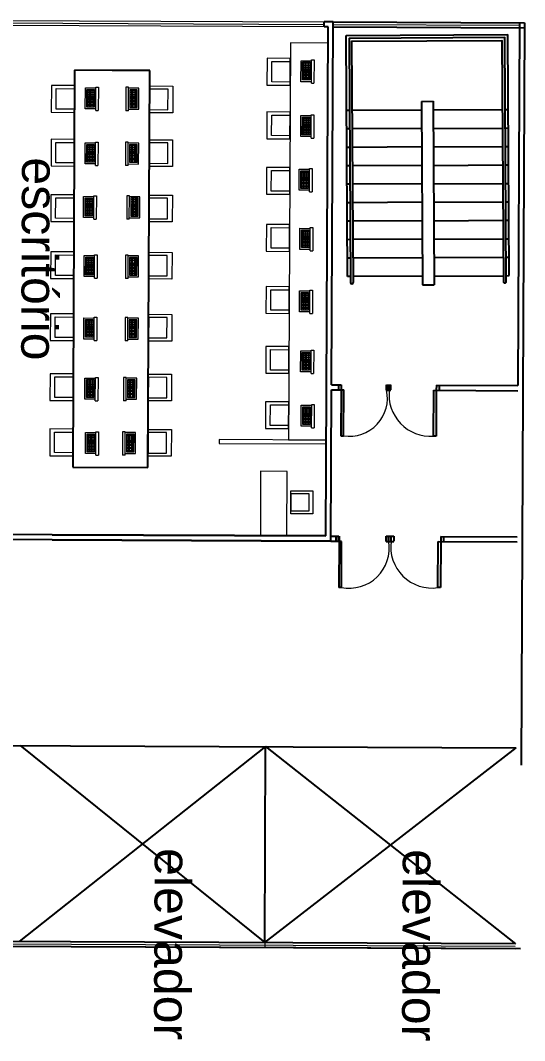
# Model space of a CAD drawing. Header units: metres. Extents: x 322294 to 7190115, y 7390841 to 10157759.
# Drawn here: x 323744.18 to 323752.92, y 7392809.32 to 7392827.01 of the extents above; entities that cross this region are included whole.
import ezdxf

# ---------------------------------------------------------------- set-up
doc = ezdxf.new("R2010")
doc.units = ezdxf.units.M
doc.layers.add('Alvenaria', color=6, linetype='Continuous')
doc.layers.add('Corrimão', color=1, linetype='Continuous')
for name, color, linetype, lineweight in [('ESQUADRIA', 2, 'Continuous', 15), ('linagrossa', 7, 'Continuous', 25), ('PISO', 254, 'Continuous', 9), ('VIDRO', 4, 'Continuous', 15)]:
    doc.layers.add(name, color=color, linetype=linetype, lineweight=lineweight)
doc.styles.get("Standard").update_dxf_attribs({"font": 'arial.ttf'})

# ---------------------------------------------------------------- blocks, each defined once
blk = doc.blocks.new('Escada Emergência')
at = {"layer": 'Alvenaria'}
for p, q in [((-4.18, -0.05), (-4.18, 0)), ((-4.18, 0), (0, 0)), ((-3.86, -0.05), (-3.86, 0)), ((-3.54, -0.05), (-3.54, 0)), ((-3.22, -0.05), (-3.22, 0)), ((-2.9, -0.05), (-2.9, 0)), ((-2.58, -0.05), (-2.58, 0)), ((-2.26, -0.05), (-2.26, 0)), ((-1.94, -0.05), (-1.94, 0)), ((-1.62, -0.05), (-1.62, 0)), ((-1.3, -0.05), (-1.3, 0)), ((0, -2.8), (0, 0)), ((-4.18, -1.3), (-4.18, -0.1)), ((-3.86, -1.3), (-3.86, -0.1)), ((-3.54, -1.3), (-3.54, -0.1)), ((-3.22, -1.3), (-3.22, -0.1)), ((-2.9, -1.3), (-2.9, -0.1)), ((-2.58, -1.3), (-2.58, -0.1)), ((-2.26, -1.3), (-2.26, -0.1)), ((-1.94, -1.3), (-1.94, -0.1)), ((-1.62, -1.3), (-1.62, -0.1)), ((-1.3, -1.3), (-1.3, -0.1)), ((-1.15, -1.3), (-4.33, -1.3)), ((-4.33, -1.5), (-4.33, -1.3)), ((-1.15, -1.5), (-1.15, -1.3)), ((-1.15, -1.5), (-4.33, -1.5)), ((-4.18, -1.5), (-4.18, -2.7)), ((-3.86, -1.5), (-3.86, -2.7)), ((-3.54, -1.5), (-3.54, -2.7)), ((-3.22, -1.5), (-3.22, -2.7)), ((-2.9, -1.5), (-2.9, -2.7)), ((-2.58, -1.5), (-2.58, -2.7)), ((-2.26, -1.5), (-2.26, -2.7)), ((-1.94, -1.5), (-1.94, -2.7)), ((-1.62, -1.5), (-1.62, -2.7)), ((-1.3, -1.5), (-1.3, -2.7)), ((-4.18, -2.75), (-4.18, -2.8)), ((-4.18, -2.8), (0, -2.8)), ((-3.86, -2.75), (-3.86, -2.8)), ((-3.54, -2.75), (-3.54, -2.8)), ((-3.22, -2.75), (-3.22, -2.8)), ((-2.9, -2.75), (-2.9, -2.8)), ((-2.58, -2.75), (-2.58, -2.8)), ((-2.26, -2.75), (-2.26, -2.8)), ((-1.94, -2.75), (-1.94, -2.8)), ((-1.62, -2.75), (-1.62, -2.8)), ((-1.3, -2.75), (-1.3, -2.8))]:
    blk.add_line(p, q, dxfattribs=at)
at = {"layer": 'Corrimão'}
blk.add_lwpolyline([(-4.28, -0.05), (-0.05, -0.05), (-0.05, -2.75), (-4.28, -2.75, -1), (-4.28, -2.7), (-0.1, -2.7), (-0.1, -0.1), (-4.28, -0.1, -1)], format="xyb", close=True, dxfattribs=at)

msp = doc.modelspace()

# ---------------------------------------------------------------- linework, layer by layer
at = {"layer": 'ESQUADRIA'}
for centre, radius, start, end in [((323749.88, 7392820.463), 0.664, 261.6791, 11.9465), ((323751.294, 7392820.521), 0.723, 173.6941, 273.7321), ((323749.88, 7392817.86), 0.695, 258.9733, 9.4248), ((323751.315, 7392817.882), 0.714, 172.1297, 278.4274)]:
    msp.add_arc(centre, radius, start, end, dxfattribs=at)
at = {"layer": 'linagrossa'}
for p, q in [((323749.602, 7392826.982), (323749.448, 7392826.983)), ((323749.448, 7392826.896), (323749.448, 7392826.983)), ((323749.573, 7392820.692), (323749.602, 7392826.982)), ((323749.602, 7392826.982), (323752.92, 7392826.967)), ((323752.832, 7392826.968), (323752.804, 7392820.678)), ((323752.92, 7392826.967), (323752.861, 7392814.1)), ((323749.514, 7392826.895), (323749.448, 7392826.896)), ((323749.474, 7392818.071), (323749.514, 7392826.895)), ((323749.602, 7392826.895), (323752.92, 7392826.88)), ((323745.124, 7392826.146), (323745.093, 7392819.263)), ((323746.426, 7392826.14), (323745.124, 7392826.146)), ((323746.395, 7392819.257), (323746.426, 7392826.14)), ((323749.561, 7392817.983), (323749.573, 7392820.605)), ((323749.573, 7392820.692), (323749.742, 7392820.692)), ((323749.573, 7392820.605), (323749.787, 7392820.604)), ((323749.694, 7392820.694), (323749.694, 7392820.606)), ((323749.741, 7392820.606), (323749.738, 7392819.806)), ((323749.742, 7392820.693), (323749.741, 7392820.606)), ((323749.783, 7392819.806), (323749.787, 7392820.606)), ((323750.53, 7392820.603), (323750.53, 7392820.69)), ((323750.53, 7392820.688), (323750.603, 7392820.688)), ((323750.53, 7392820.601), (323750.575, 7392820.6)), ((323750.557, 7392820.69), (323750.557, 7392820.602)), ((323750.576, 7392820.69), (323750.575, 7392820.603)), ((323750.575, 7392820.6), (323750.602, 7392820.6)), ((323750.602, 7392820.602), (323750.603, 7392820.689)), ((323751.341, 7392819.799), (323751.345, 7392820.599)), ((323751.345, 7392820.597), (323752.803, 7392820.59)), ((323751.39, 7392820.599), (323751.387, 7392819.799)), ((323751.391, 7392820.686), (323751.39, 7392820.599)), ((323751.391, 7392820.684), (323752.804, 7392820.678)), ((323751.439, 7392820.686), (323751.438, 7392820.599)), ((323749.738, 7392819.806), (323749.783, 7392819.806)), ((323751.387, 7392819.799), (323751.341, 7392819.799)), ((323745.093, 7392819.263), (323746.395, 7392819.257)), ((323744.735, 7392818.092), (323738.746, 7392818.115)), ((323744.735, 7392818.092), (323749.474, 7392818.071)), ((323749.474, 7392818.071), (323744.735, 7392818.092)), ((323744.735, 7392818.005), (323738.746, 7392818.027)), ((323744.735, 7392818.005), (323749.561, 7392817.983)), ((323749.561, 7392817.983), (323744.735, 7392818.005)), ((323749.561, 7392818.07), (323749.704, 7392818.069)), ((323749.561, 7392817.983), (323749.705, 7392817.982)), ((323749.656, 7392817.982), (323749.656, 7392818.07)), ((323749.657, 7392818.066), (323749.657, 7392817.978)), ((323749.705, 7392817.978), (323749.701, 7392817.178)), ((323749.704, 7392817.982), (323749.704, 7392818.069)), ((323749.705, 7392818.066), (323749.705, 7392817.978)), ((323749.75, 7392817.978), (323749.705, 7392817.982)), ((323749.747, 7392817.178), (323749.75, 7392817.978)), ((323750.519, 7392818.066), (323750.654, 7392818.065)), ((323750.519, 7392817.978), (323750.519, 7392818.066)), ((323750.519, 7392817.978), (323750.608, 7392817.978)), ((323750.52, 7392818.062), (323750.52, 7392817.974)), ((323750.565, 7392818.066), (323750.564, 7392817.978)), ((323750.566, 7392817.974), (323750.566, 7392818.062)), ((323750.608, 7392817.98), (323750.608, 7392818.067)), ((323750.608, 7392817.978), (323750.653, 7392817.978)), ((323750.654, 7392818.067), (323750.653, 7392817.979)), ((323751.419, 7392817.176), (323751.423, 7392817.976)), ((323751.423, 7392817.974), (323752.791, 7392817.968)), ((323751.469, 7392817.976), (323751.465, 7392817.176)), ((323751.469, 7392818.063), (323751.469, 7392817.976)), ((323751.469, 7392818.061), (323752.792, 7392818.055)), ((323751.517, 7392818.063), (323751.517, 7392817.975)), ((323749.747, 7392817.178), (323749.701, 7392817.178)), ((323751.465, 7392817.176), (323751.419, 7392817.176)), ((323739.816, 7392814.459), (323752.775, 7392814.4)), ((323748.433, 7392814.419), (323744.164, 7392811.041)), ((323744.18, 7392814.439), (323748.417, 7392811.022)), ((323748.417, 7392811.022), (323748.433, 7392814.419)), ((323748.417, 7392811.022), (323752.775, 7392814.4)), ((323748.433, 7392814.419), (323752.76, 7392811.002)), ((323752.76, 7392811.002), (323710.221, 7392811.196)), ((323752.847, 7392810.914), (323710.096, 7392811.109))]:
    msp.add_line(p, q, dxfattribs=at)
at = {"layer": 'PISO'}
for p, q in [((323748.862, 7392826.618), (323748.83, 7392819.736)), ((323749.513, 7392826.615), (323748.862, 7392826.618)), ((323749.046, 7392825.947), (323749.047, 7392826.311)), ((323749.047, 7392826.311), (323749.228, 7392826.311)), ((323749.074, 7392825.977), (323749.075, 7392826.284)), ((323749.075, 7392826.284), (323749.204, 7392826.283)), ((323749.075, 7392826.26), (323749.204, 7392826.259)), ((323749.075, 7392826.231), (323749.203, 7392826.23)), ((323749.095, 7392825.976), (323749.096, 7392826.284)), ((323749.119, 7392826.283), (323749.118, 7392825.976)), ((323749.149, 7392825.976), (323749.151, 7392826.283)), ((323749.176, 7392826.283), (323749.175, 7392825.976)), ((323749.204, 7392826.283), (323749.202, 7392825.976)), ((323749.226, 7392825.919), (323749.228, 7392826.324)), ((323749.228, 7392826.324), (323749.274, 7392826.324)), ((323749.274, 7392826.324), (323749.27, 7392825.919)), ((323745.124, 7392826.146), (323745.093, 7392819.263)), ((323745.775, 7392826.143), (323745.124, 7392826.146)), ((323745.775, 7392826.143), (323746.426, 7392826.14)), ((323746.426, 7392826.14), (323746.395, 7392819.257)), ((323749.074, 7392826.17), (323749.203, 7392826.17)), ((323749.074, 7392826.151), (323749.203, 7392826.15)), ((323749.074, 7392826.13), (323749.203, 7392826.129)), ((323749.203, 7392826.107), (323749.074, 7392826.107)), ((323749.074, 7392826.082), (323749.203, 7392826.081)), ((323749.203, 7392826.054), (323749.074, 7392826.055)), ((323749.075, 7392826.198), (323749.203, 7392826.197)), ((323749.226, 7392825.946), (323749.046, 7392825.947)), ((323749.074, 7392826.027), (323749.203, 7392826.027)), ((323749.202, 7392826.003), (323749.074, 7392826.004)), ((323749.202, 7392825.976), (323749.074, 7392825.977)), ((323749.226, 7392825.919), (323749.27, 7392825.919)), ((323745.308, 7392825.475), (323745.31, 7392825.839)), ((323745.31, 7392825.839), (323745.49, 7392825.838)), ((323745.336, 7392825.504), (323745.338, 7392825.811)), ((323745.337, 7392825.788), (323745.466, 7392825.787)), ((323745.337, 7392825.758), (323745.466, 7392825.758)), ((323745.337, 7392825.725), (323745.466, 7392825.725)), ((323745.337, 7392825.698), (323745.466, 7392825.697)), ((323745.338, 7392825.811), (323745.466, 7392825.811)), ((323745.358, 7392825.504), (323745.359, 7392825.811)), ((323745.382, 7392825.811), (323745.38, 7392825.504)), ((323745.412, 7392825.504), (323745.413, 7392825.811)), ((323745.439, 7392825.811), (323745.437, 7392825.504)), ((323745.466, 7392825.811), (323745.465, 7392825.504)), ((323745.489, 7392825.446), (323745.49, 7392825.851)), ((323745.49, 7392825.851), (323745.537, 7392825.851)), ((323745.537, 7392825.851), (323745.533, 7392825.446)), ((323746.012, 7392825.849), (323746.012, 7392825.444)), ((323746.058, 7392825.849), (323746.012, 7392825.849)), ((323746.056, 7392825.444), (323746.058, 7392825.849)), ((323746.238, 7392825.835), (323746.058, 7392825.836)), ((323746.082, 7392825.808), (323746.08, 7392825.501)), ((323746.21, 7392825.784), (323746.081, 7392825.784)), ((323746.21, 7392825.754), (323746.081, 7392825.755)), ((323746.21, 7392825.721), (323746.081, 7392825.722)), ((323746.21, 7392825.694), (323746.081, 7392825.694)), ((323746.21, 7392825.807), (323746.082, 7392825.808)), ((323746.109, 7392825.808), (323746.108, 7392825.501)), ((323746.133, 7392825.5), (323746.135, 7392825.808)), ((323746.166, 7392825.807), (323746.165, 7392825.5)), ((323746.187, 7392825.5), (323746.189, 7392825.807)), ((323746.209, 7392825.5), (323746.21, 7392825.807)), ((323746.237, 7392825.471), (323746.238, 7392825.835)), ((323745.465, 7392825.582), (323745.336, 7392825.582)), ((323745.336, 7392825.555), (323745.465, 7392825.554)), ((323745.465, 7392825.531), (323745.336, 7392825.531)), ((323745.337, 7392825.678), (323745.466, 7392825.678)), ((323745.337, 7392825.658), (323745.466, 7392825.657)), ((323745.465, 7392825.634), (323745.337, 7392825.635)), ((323745.337, 7392825.61), (323745.465, 7392825.609)), ((323746.08, 7392825.579), (323746.209, 7392825.578)), ((323746.209, 7392825.551), (323746.08, 7392825.551)), ((323746.08, 7392825.528), (323746.209, 7392825.527)), ((323746.21, 7392825.674), (323746.081, 7392825.675)), ((323746.21, 7392825.654), (323746.081, 7392825.654)), ((323746.081, 7392825.631), (323746.209, 7392825.631)), ((323746.209, 7392825.606), (323746.081, 7392825.606)), ((323745.489, 7392825.474), (323745.308, 7392825.475)), ((323745.465, 7392825.504), (323745.336, 7392825.504)), ((323745.489, 7392825.446), (323745.533, 7392825.446)), ((323746.056, 7392825.444), (323746.012, 7392825.444)), ((323746.056, 7392825.471), (323746.237, 7392825.471)), ((323746.08, 7392825.501), (323746.209, 7392825.5)), ((323749.041, 7392824.995), (323749.043, 7392825.36)), ((323749.043, 7392825.36), (323749.224, 7392825.359)), ((323749.222, 7392824.967), (323749.224, 7392825.372)), ((323749.224, 7392825.372), (323749.27, 7392825.372)), ((323749.27, 7392825.372), (323749.266, 7392824.967)), ((323749.069, 7392825.025), (323749.071, 7392825.332)), ((323749.07, 7392825.279), (323749.199, 7392825.278)), ((323749.07, 7392825.246), (323749.199, 7392825.245)), ((323749.07, 7392825.218), (323749.199, 7392825.218)), ((323749.07, 7392825.199), (323749.199, 7392825.198)), ((323749.07, 7392825.178), (323749.199, 7392825.178)), ((323749.071, 7392825.332), (323749.199, 7392825.331)), ((323749.071, 7392825.308), (323749.199, 7392825.308)), ((323749.091, 7392825.025), (323749.092, 7392825.332)), ((323749.115, 7392825.332), (323749.113, 7392825.024)), ((323749.145, 7392825.024), (323749.146, 7392825.331)), ((323749.172, 7392825.331), (323749.17, 7392825.024)), ((323749.199, 7392825.331), (323749.198, 7392825.024)), ((323749.222, 7392824.995), (323749.041, 7392824.995)), ((323749.069, 7392825.075), (323749.198, 7392825.075)), ((323749.198, 7392825.051), (323749.069, 7392825.052)), ((323749.198, 7392825.024), (323749.069, 7392825.025)), ((323749.199, 7392825.155), (323749.07, 7392825.155)), ((323749.07, 7392825.13), (323749.198, 7392825.13)), ((323749.198, 7392825.102), (323749.07, 7392825.103)), ((323745.304, 7392824.523), (323745.306, 7392824.887)), ((323745.306, 7392824.887), (323745.486, 7392824.886)), ((323745.332, 7392824.552), (323745.333, 7392824.859)), ((323745.333, 7392824.859), (323745.462, 7392824.859)), ((323745.333, 7392824.836), (323745.462, 7392824.835)), ((323745.353, 7392824.552), (323745.355, 7392824.859)), ((323745.377, 7392824.859), (323745.376, 7392824.552)), ((323745.408, 7392824.552), (323745.409, 7392824.859)), ((323745.434, 7392824.859), (323745.433, 7392824.552)), ((323745.462, 7392824.859), (323745.461, 7392824.552)), ((323745.484, 7392824.495), (323745.486, 7392824.9)), ((323745.486, 7392824.9), (323745.532, 7392824.899)), ((323745.532, 7392824.899), (323745.528, 7392824.494)), ((323746.007, 7392824.897), (323746.007, 7392824.492)), ((323746.053, 7392824.897), (323746.007, 7392824.897)), ((323746.052, 7392824.492), (323746.053, 7392824.897)), ((323746.234, 7392824.883), (323746.053, 7392824.884)), ((323746.077, 7392824.856), (323746.076, 7392824.549)), ((323746.206, 7392824.855), (323746.077, 7392824.856)), ((323746.206, 7392824.832), (323746.077, 7392824.832)), ((323746.105, 7392824.856), (323746.104, 7392824.549)), ((323746.129, 7392824.549), (323746.13, 7392824.856)), ((323746.162, 7392824.856), (323746.16, 7392824.548)), ((323746.183, 7392824.548), (323746.184, 7392824.855)), ((323746.205, 7392824.548), (323746.206, 7392824.855)), ((323746.232, 7392824.519), (323746.234, 7392824.883)), ((323749.222, 7392824.967), (323749.266, 7392824.967)), ((323745.332, 7392824.706), (323745.461, 7392824.705)), ((323745.461, 7392824.682), (323745.332, 7392824.683)), ((323745.332, 7392824.658), (323745.461, 7392824.657)), ((323745.333, 7392824.806), (323745.462, 7392824.806)), ((323745.333, 7392824.774), (323745.462, 7392824.773)), ((323745.333, 7392824.746), (323745.461, 7392824.745)), ((323745.333, 7392824.726), (323745.461, 7392824.726)), ((323746.205, 7392824.702), (323746.076, 7392824.702)), ((323746.076, 7392824.68), (323746.205, 7392824.679)), ((323746.205, 7392824.654), (323746.076, 7392824.654)), ((323746.206, 7392824.802), (323746.077, 7392824.803)), ((323746.206, 7392824.769), (323746.077, 7392824.77)), ((323746.205, 7392824.742), (323746.077, 7392824.742)), ((323746.205, 7392824.722), (323746.077, 7392824.723)), ((323745.484, 7392824.522), (323745.304, 7392824.523)), ((323745.461, 7392824.63), (323745.332, 7392824.631)), ((323745.332, 7392824.603), (323745.461, 7392824.602)), ((323745.461, 7392824.579), (323745.332, 7392824.579)), ((323745.461, 7392824.552), (323745.332, 7392824.552)), ((323745.484, 7392824.495), (323745.528, 7392824.494)), ((323746.052, 7392824.492), (323746.007, 7392824.492)), ((323746.052, 7392824.52), (323746.232, 7392824.519)), ((323746.076, 7392824.627), (323746.205, 7392824.627)), ((323746.205, 7392824.599), (323746.076, 7392824.6)), ((323746.076, 7392824.576), (323746.205, 7392824.575)), ((323746.076, 7392824.549), (323746.205, 7392824.548)), ((323749.013, 7392824.065), (323749.015, 7392824.429)), ((323749.015, 7392824.429), (323749.195, 7392824.428)), ((323749.041, 7392824.094), (323749.042, 7392824.401)), ((323749.042, 7392824.401), (323749.171, 7392824.401)), ((323749.042, 7392824.378), (323749.171, 7392824.377)), ((323749.042, 7392824.348), (323749.171, 7392824.348)), ((323749.042, 7392824.315), (323749.171, 7392824.315)), ((323749.042, 7392824.288), (323749.171, 7392824.287)), ((323749.062, 7392824.094), (323749.064, 7392824.401)), ((323749.087, 7392824.401), (323749.085, 7392824.094)), ((323749.117, 7392824.094), (323749.118, 7392824.401)), ((323749.143, 7392824.401), (323749.142, 7392824.094)), ((323749.171, 7392824.401), (323749.17, 7392824.094)), ((323749.193, 7392824.037), (323749.195, 7392824.442)), ((323749.195, 7392824.442), (323749.241, 7392824.441)), ((323749.241, 7392824.441), (323749.238, 7392824.036)), ((323749.041, 7392824.2), (323749.17, 7392824.199)), ((323749.17, 7392824.172), (323749.041, 7392824.173)), ((323749.041, 7392824.145), (323749.17, 7392824.144)), ((323749.17, 7392824.121), (323749.041, 7392824.121)), ((323749.042, 7392824.268), (323749.171, 7392824.268)), ((323749.042, 7392824.248), (323749.17, 7392824.247)), ((323749.17, 7392824.224), (323749.042, 7392824.225)), ((323745.276, 7392823.593), (323745.277, 7392823.957)), ((323745.277, 7392823.957), (323745.458, 7392823.956)), ((323745.304, 7392823.622), (323745.305, 7392823.929)), ((323745.305, 7392823.929), (323745.434, 7392823.928)), ((323745.325, 7392823.622), (323745.326, 7392823.929)), ((323745.349, 7392823.929), (323745.348, 7392823.622)), ((323745.379, 7392823.622), (323745.381, 7392823.929)), ((323745.406, 7392823.929), (323745.405, 7392823.621)), ((323745.434, 7392823.928), (323745.432, 7392823.621)), ((323745.456, 7392823.564), (323745.458, 7392823.969)), ((323745.458, 7392823.969), (323745.504, 7392823.969)), ((323745.504, 7392823.969), (323745.5, 7392823.564)), ((323746.027, 7392823.967), (323746.027, 7392823.561)), ((323746.073, 7392823.966), (323746.027, 7392823.967)), ((323746.071, 7392823.561), (323746.073, 7392823.966)), ((323746.254, 7392823.952), (323746.073, 7392823.953)), ((323746.097, 7392823.925), (323746.096, 7392823.618)), ((323746.226, 7392823.925), (323746.097, 7392823.925)), ((323746.125, 7392823.925), (323746.123, 7392823.618)), ((323746.149, 7392823.618), (323746.15, 7392823.925)), ((323746.181, 7392823.925), (323746.18, 7392823.618)), ((323746.203, 7392823.618), (323746.204, 7392823.925)), ((323746.224, 7392823.618), (323746.226, 7392823.925)), ((323746.252, 7392823.588), (323746.254, 7392823.952)), ((323749.194, 7392824.064), (323749.013, 7392824.065)), ((323749.17, 7392824.094), (323749.041, 7392824.094)), ((323749.193, 7392824.037), (323749.238, 7392824.036)), ((323745.304, 7392823.815), (323745.433, 7392823.815)), ((323745.304, 7392823.796), (323745.433, 7392823.795)), ((323745.304, 7392823.775), (323745.433, 7392823.775)), ((323745.433, 7392823.752), (323745.304, 7392823.753)), ((323745.305, 7392823.905), (323745.434, 7392823.905)), ((323745.305, 7392823.876), (323745.433, 7392823.875)), ((323745.305, 7392823.843), (323745.433, 7392823.843)), ((323746.225, 7392823.811), (323746.096, 7392823.812)), ((323746.225, 7392823.792), (323746.096, 7392823.792)), ((323746.225, 7392823.771), (323746.096, 7392823.772)), ((323746.096, 7392823.749), (323746.225, 7392823.748)), ((323746.226, 7392823.901), (323746.097, 7392823.902)), ((323746.225, 7392823.872), (323746.097, 7392823.872)), ((323746.225, 7392823.839), (323746.097, 7392823.839)), ((323745.456, 7392823.592), (323745.276, 7392823.593)), ((323745.304, 7392823.727), (323745.433, 7392823.727)), ((323745.433, 7392823.7), (323745.304, 7392823.7)), ((323745.304, 7392823.673), (323745.433, 7392823.672)), ((323745.432, 7392823.648), (323745.304, 7392823.649)), ((323745.432, 7392823.621), (323745.304, 7392823.622)), ((323746.071, 7392823.589), (323746.252, 7392823.588)), ((323746.225, 7392823.723), (323746.096, 7392823.724)), ((323746.096, 7392823.697), (323746.225, 7392823.696)), ((323746.225, 7392823.668), (323746.096, 7392823.669)), ((323746.096, 7392823.645), (323746.224, 7392823.645)), ((323746.096, 7392823.618), (323746.224, 7392823.618)), ((323745.456, 7392823.564), (323745.5, 7392823.564)), ((323746.071, 7392823.561), (323746.027, 7392823.561)), ((323749.025, 7392823.04), (323749.026, 7392823.405)), ((323749.026, 7392823.405), (323749.207, 7392823.404)), ((323749.205, 7392823.012), (323749.207, 7392823.417)), ((323749.207, 7392823.417), (323749.253, 7392823.417)), ((323749.253, 7392823.417), (323749.249, 7392823.012)), ((323749.053, 7392823.07), (323749.054, 7392823.377)), ((323749.053, 7392823.223), (323749.182, 7392823.223)), ((323749.054, 7392823.377), (323749.183, 7392823.376)), ((323749.054, 7392823.353), (323749.183, 7392823.353)), ((323749.054, 7392823.324), (323749.183, 7392823.323)), ((323749.054, 7392823.291), (323749.183, 7392823.29)), ((323749.054, 7392823.263), (323749.182, 7392823.263)), ((323749.054, 7392823.244), (323749.182, 7392823.243)), ((323749.074, 7392823.07), (323749.076, 7392823.377)), ((323749.098, 7392823.377), (323749.097, 7392823.07)), ((323749.128, 7392823.069), (323749.13, 7392823.376)), ((323749.155, 7392823.376), (323749.154, 7392823.069)), ((323749.183, 7392823.376), (323749.182, 7392823.069)), ((323749.205, 7392823.04), (323749.025, 7392823.04)), ((323749.182, 7392823.2), (323749.053, 7392823.201)), ((323749.053, 7392823.175), (323749.182, 7392823.175)), ((323749.182, 7392823.147), (323749.053, 7392823.148)), ((323749.053, 7392823.12), (323749.182, 7392823.12)), ((323749.182, 7392823.096), (323749.053, 7392823.097)), ((323749.182, 7392823.069), (323749.053, 7392823.07)), ((323745.287, 7392822.568), (323745.289, 7392822.932)), ((323745.289, 7392822.932), (323745.47, 7392822.931)), ((323745.315, 7392822.597), (323745.317, 7392822.904)), ((323745.317, 7392822.904), (323745.445, 7392822.904)), ((323745.317, 7392822.881), (323745.445, 7392822.88)), ((323745.337, 7392822.597), (323745.338, 7392822.904)), ((323745.361, 7392822.904), (323745.359, 7392822.597)), ((323745.391, 7392822.597), (323745.392, 7392822.904)), ((323745.418, 7392822.904), (323745.416, 7392822.597)), ((323745.445, 7392822.904), (323745.444, 7392822.597)), ((323745.468, 7392822.54), (323745.47, 7392822.945)), ((323745.47, 7392822.945), (323745.516, 7392822.944)), ((323745.516, 7392822.944), (323745.512, 7392822.539)), ((323746.006, 7392822.942), (323746.006, 7392822.537)), ((323746.052, 7392822.942), (323746.006, 7392822.942)), ((323746.05, 7392822.537), (323746.052, 7392822.942)), ((323746.233, 7392822.928), (323746.052, 7392822.929)), ((323746.076, 7392822.901), (323746.074, 7392822.594)), ((323746.205, 7392822.9), (323746.076, 7392822.901)), ((323746.204, 7392822.877), (323746.076, 7392822.877)), ((323746.104, 7392822.901), (323746.102, 7392822.594)), ((323746.127, 7392822.594), (323746.129, 7392822.901)), ((323746.16, 7392822.901), (323746.159, 7392822.593)), ((323746.182, 7392822.593), (323746.183, 7392822.9)), ((323746.203, 7392822.593), (323746.205, 7392822.9)), ((323746.231, 7392822.564), (323746.233, 7392822.928)), ((323749.205, 7392823.012), (323749.249, 7392823.012)), ((323745.316, 7392822.851), (323745.445, 7392822.851)), ((323745.316, 7392822.819), (323745.445, 7392822.818)), ((323745.316, 7392822.791), (323745.445, 7392822.79)), ((323745.316, 7392822.771), (323745.445, 7392822.771)), ((323745.316, 7392822.751), (323745.445, 7392822.75)), ((323745.445, 7392822.728), (323745.316, 7392822.728)), ((323745.316, 7392822.703), (323745.445, 7392822.702)), ((323746.204, 7392822.814), (323746.075, 7392822.815)), ((323746.204, 7392822.787), (323746.075, 7392822.787)), ((323746.204, 7392822.767), (323746.075, 7392822.768)), ((323746.204, 7392822.747), (323746.075, 7392822.747)), ((323746.075, 7392822.725), (323746.204, 7392822.724)), ((323746.204, 7392822.699), (323746.075, 7392822.699)), ((323746.204, 7392822.847), (323746.076, 7392822.848)), ((323745.468, 7392822.567), (323745.287, 7392822.568)), ((323745.444, 7392822.624), (323745.315, 7392822.624)), ((323745.444, 7392822.597), (323745.315, 7392822.597)), ((323745.444, 7392822.675), (323745.316, 7392822.676)), ((323745.316, 7392822.648), (323745.444, 7392822.647)), ((323745.468, 7392822.54), (323745.512, 7392822.539)), ((323746.05, 7392822.537), (323746.006, 7392822.537)), ((323746.05, 7392822.565), (323746.231, 7392822.564)), ((323746.074, 7392822.594), (323746.203, 7392822.593)), ((323746.075, 7392822.672), (323746.204, 7392822.672)), ((323746.203, 7392822.644), (323746.075, 7392822.645)), ((323746.075, 7392822.621), (323746.203, 7392822.62)), ((323749.2, 7392821.929), (323749.202, 7392822.334)), ((323749.202, 7392822.334), (323749.248, 7392822.334)), ((323749.248, 7392822.334), (323749.244, 7392821.929)), ((323749.02, 7392821.958), (323749.022, 7392822.322)), ((323749.022, 7392822.322), (323749.202, 7392822.321)), ((323749.048, 7392821.987), (323749.049, 7392822.294)), ((323749.049, 7392822.294), (323749.178, 7392822.294)), ((323749.049, 7392822.271), (323749.178, 7392822.27)), ((323749.049, 7392822.241), (323749.178, 7392822.241)), ((323749.049, 7392822.208), (323749.178, 7392822.208)), ((323749.049, 7392822.181), (323749.177, 7392822.18)), ((323749.049, 7392822.161), (323749.177, 7392822.161)), ((323749.069, 7392821.987), (323749.071, 7392822.294)), ((323749.093, 7392822.294), (323749.092, 7392821.987)), ((323749.124, 7392821.987), (323749.125, 7392822.294)), ((323749.15, 7392822.294), (323749.149, 7392821.987)), ((323749.178, 7392822.294), (323749.177, 7392821.986)), ((323749.048, 7392822.141), (323749.177, 7392822.14)), ((323749.177, 7392822.117), (323749.048, 7392822.118)), ((323749.048, 7392822.093), (323749.177, 7392822.092)), ((323749.177, 7392822.065), (323749.048, 7392822.065)), ((323749.048, 7392822.038), (323749.177, 7392822.037)), ((323749.177, 7392822.014), (323749.048, 7392822.014)), ((323749.177, 7392821.986), (323749.048, 7392821.987)), ((323745.282, 7392821.485), (323745.284, 7392821.85)), ((323745.284, 7392821.85), (323745.465, 7392821.849)), ((323745.31, 7392821.515), (323745.312, 7392821.822)), ((323745.312, 7392821.822), (323745.441, 7392821.821)), ((323745.332, 7392821.515), (323745.333, 7392821.822)), ((323745.356, 7392821.822), (323745.355, 7392821.515)), ((323745.386, 7392821.514), (323745.387, 7392821.821)), ((323745.413, 7392821.821), (323745.411, 7392821.514)), ((323745.441, 7392821.821), (323745.439, 7392821.514)), ((323745.463, 7392821.457), (323745.465, 7392821.862)), ((323745.465, 7392821.862), (323745.511, 7392821.862)), ((323745.511, 7392821.862), (323745.507, 7392821.457)), ((323746.001, 7392821.859), (323746.001, 7392821.454)), ((323746.047, 7392821.859), (323746.001, 7392821.859)), ((323746.045, 7392821.454), (323746.047, 7392821.859)), ((323746.228, 7392821.845), (323746.047, 7392821.846)), ((323746.071, 7392821.818), (323746.069, 7392821.511)), ((323746.2, 7392821.818), (323746.071, 7392821.818)), ((323746.099, 7392821.818), (323746.097, 7392821.511)), ((323746.123, 7392821.511), (323746.124, 7392821.818)), ((323746.155, 7392821.818), (323746.154, 7392821.511)), ((323746.177, 7392821.511), (323746.178, 7392821.818)), ((323746.198, 7392821.511), (323746.2, 7392821.818)), ((323746.226, 7392821.481), (323746.228, 7392821.845)), ((323749.2, 7392821.957), (323749.02, 7392821.958)), ((323749.2, 7392821.929), (323749.244, 7392821.929)), ((323745.311, 7392821.769), (323745.44, 7392821.768)), ((323745.311, 7392821.736), (323745.44, 7392821.735)), ((323745.311, 7392821.708), (323745.44, 7392821.708)), ((323745.311, 7392821.689), (323745.44, 7392821.688)), ((323745.311, 7392821.668), (323745.44, 7392821.668)), ((323745.44, 7392821.645), (323745.311, 7392821.646)), ((323745.312, 7392821.798), (323745.44, 7392821.798)), ((323746.199, 7392821.732), (323746.07, 7392821.732)), ((323746.199, 7392821.704), (323746.07, 7392821.705)), ((323746.199, 7392821.685), (323746.07, 7392821.685)), ((323746.199, 7392821.664), (323746.07, 7392821.665)), ((323746.07, 7392821.642), (323746.199, 7392821.641)), ((323746.2, 7392821.794), (323746.071, 7392821.795)), ((323746.199, 7392821.765), (323746.071, 7392821.765)), ((323745.463, 7392821.485), (323745.282, 7392821.485)), ((323745.439, 7392821.541), (323745.31, 7392821.542)), ((323745.439, 7392821.514), (323745.31, 7392821.515)), ((323745.311, 7392821.62), (323745.44, 7392821.62)), ((323745.439, 7392821.592), (323745.311, 7392821.593)), ((323745.311, 7392821.565), (323745.439, 7392821.565)), ((323745.463, 7392821.457), (323745.507, 7392821.457)), ((323746.045, 7392821.454), (323746.001, 7392821.454)), ((323746.045, 7392821.482), (323746.226, 7392821.481)), ((323746.069, 7392821.511), (323746.198, 7392821.511)), ((323746.199, 7392821.616), (323746.07, 7392821.617)), ((323746.07, 7392821.59), (323746.199, 7392821.589)), ((323746.198, 7392821.561), (323746.07, 7392821.562)), ((323746.07, 7392821.538), (323746.198, 7392821.538)), ((323749.039, 7392820.917), (323749.041, 7392821.281)), ((323749.041, 7392821.281), (323749.221, 7392821.28)), ((323749.22, 7392820.889), (323749.221, 7392821.294)), ((323749.221, 7392821.294), (323749.267, 7392821.294)), ((323749.267, 7392821.294), (323749.264, 7392820.888)), ((323749.067, 7392820.946), (323749.068, 7392821.254)), ((323749.068, 7392821.254), (323749.197, 7392821.253)), ((323749.068, 7392821.23), (323749.197, 7392821.229)), ((323749.068, 7392821.2), (323749.197, 7392821.2)), ((323749.068, 7392821.168), (323749.197, 7392821.167)), ((323749.068, 7392821.14), (323749.197, 7392821.139)), ((323749.068, 7392821.12), (323749.197, 7392821.12)), ((323749.068, 7392821.1), (323749.197, 7392821.099)), ((323749.089, 7392820.946), (323749.09, 7392821.253)), ((323749.113, 7392821.253), (323749.111, 7392820.946)), ((323749.143, 7392820.946), (323749.144, 7392821.253)), ((323749.169, 7392821.253), (323749.168, 7392820.946)), ((323749.197, 7392821.253), (323749.196, 7392820.946)), ((323749.22, 7392820.916), (323749.039, 7392820.917)), ((323749.196, 7392821.024), (323749.067, 7392821.025)), ((323749.067, 7392820.997), (323749.196, 7392820.997)), ((323749.196, 7392820.973), (323749.067, 7392820.973)), ((323749.196, 7392820.946), (323749.067, 7392820.946)), ((323749.196, 7392821.077), (323749.068, 7392821.077)), ((323749.068, 7392821.052), (323749.196, 7392821.051)), ((323745.302, 7392820.445), (323745.303, 7392820.809)), ((323745.303, 7392820.809), (323745.484, 7392820.808)), ((323745.33, 7392820.474), (323745.331, 7392820.781)), ((323745.331, 7392820.781), (323745.46, 7392820.781)), ((323745.331, 7392820.758), (323745.46, 7392820.757)), ((323745.351, 7392820.474), (323745.352, 7392820.781)), ((323745.375, 7392820.781), (323745.374, 7392820.474)), ((323745.405, 7392820.474), (323745.407, 7392820.781)), ((323745.432, 7392820.781), (323745.431, 7392820.474)), ((323745.46, 7392820.781), (323745.458, 7392820.473)), ((323745.482, 7392820.416), (323745.484, 7392820.821)), ((323745.484, 7392820.821), (323745.53, 7392820.821)), ((323745.53, 7392820.821), (323745.526, 7392820.416)), ((323745.972, 7392820.819), (323745.972, 7392820.414)), ((323746.018, 7392820.819), (323745.972, 7392820.819)), ((323746.017, 7392820.414), (323746.018, 7392820.819)), ((323746.199, 7392820.805), (323746.018, 7392820.806)), ((323746.042, 7392820.778), (323746.041, 7392820.471)), ((323746.171, 7392820.777), (323746.042, 7392820.778)), ((323746.171, 7392820.754), (323746.042, 7392820.754)), ((323746.07, 7392820.778), (323746.069, 7392820.471)), ((323746.094, 7392820.47), (323746.095, 7392820.778)), ((323746.127, 7392820.777), (323746.125, 7392820.47)), ((323746.148, 7392820.47), (323746.149, 7392820.777)), ((323746.17, 7392820.47), (323746.171, 7392820.777)), ((323746.197, 7392820.441), (323746.199, 7392820.805)), ((323749.22, 7392820.889), (323749.264, 7392820.888)), ((323745.33, 7392820.668), (323745.459, 7392820.667)), ((323745.33, 7392820.648), (323745.459, 7392820.647)), ((323745.33, 7392820.628), (323745.459, 7392820.627)), ((323745.459, 7392820.604), (323745.33, 7392820.605)), ((323745.33, 7392820.579), (323745.459, 7392820.579)), ((323745.331, 7392820.728), (323745.46, 7392820.728)), ((323745.331, 7392820.695), (323745.459, 7392820.695)), ((323746.17, 7392820.624), (323746.041, 7392820.624)), ((323746.041, 7392820.601), (323746.17, 7392820.601)), ((323746.17, 7392820.576), (323746.041, 7392820.576)), ((323746.171, 7392820.724), (323746.042, 7392820.725)), ((323746.171, 7392820.691), (323746.042, 7392820.692)), ((323746.17, 7392820.664), (323746.042, 7392820.664)), ((323746.17, 7392820.644), (323746.042, 7392820.645)), ((323745.482, 7392820.444), (323745.302, 7392820.445)), ((323745.459, 7392820.552), (323745.33, 7392820.552)), ((323745.33, 7392820.525), (323745.459, 7392820.524)), ((323745.458, 7392820.501), (323745.33, 7392820.501)), ((323745.458, 7392820.473), (323745.33, 7392820.474)), ((323745.482, 7392820.416), (323745.526, 7392820.416)), ((323746.017, 7392820.414), (323745.972, 7392820.414)), ((323746.017, 7392820.441), (323746.197, 7392820.441)), ((323746.041, 7392820.549), (323746.17, 7392820.548)), ((323746.17, 7392820.521), (323746.041, 7392820.521)), ((323746.041, 7392820.498), (323746.17, 7392820.497)), ((323746.041, 7392820.471), (323746.17, 7392820.47)), ((323749.049, 7392819.974), (323749.05, 7392820.339)), ((323749.05, 7392820.339), (323749.231, 7392820.338)), ((323749.077, 7392820.004), (323749.078, 7392820.311)), ((323749.078, 7392820.311), (323749.207, 7392820.31)), ((323749.078, 7392820.287), (323749.207, 7392820.287)), ((323749.078, 7392820.258), (323749.207, 7392820.257)), ((323749.078, 7392820.225), (323749.206, 7392820.224)), ((323749.098, 7392820.004), (323749.099, 7392820.311)), ((323749.122, 7392820.311), (323749.121, 7392820.004)), ((323749.152, 7392820.003), (323749.154, 7392820.31)), ((323749.179, 7392820.31), (323749.178, 7392820.003)), ((323749.207, 7392820.31), (323749.205, 7392820.003)), ((323749.229, 7392819.946), (323749.231, 7392820.351)), ((323749.231, 7392820.351), (323749.277, 7392820.351)), ((323749.277, 7392820.351), (323749.273, 7392819.946)), ((323749.077, 7392820.178), (323749.206, 7392820.177)), ((323749.077, 7392820.157), (323749.206, 7392820.157)), ((323749.206, 7392820.134), (323749.077, 7392820.135)), ((323749.077, 7392820.109), (323749.206, 7392820.109)), ((323749.206, 7392820.081), (323749.077, 7392820.082)), ((323749.077, 7392820.054), (323749.206, 7392820.054)), ((323749.078, 7392820.197), (323749.206, 7392820.197)), ((323745.311, 7392819.502), (323745.313, 7392819.866)), ((323745.313, 7392819.866), (323745.493, 7392819.865)), ((323745.492, 7392819.474), (323745.494, 7392819.879)), ((323745.494, 7392819.879), (323745.54, 7392819.878)), ((323745.54, 7392819.878), (323745.536, 7392819.473)), ((323745.954, 7392819.876), (323745.954, 7392819.471)), ((323746, 7392819.876), (323745.954, 7392819.876)), ((323745.998, 7392819.471), (323746, 7392819.876)), ((323746.181, 7392819.862), (323746, 7392819.863)), ((323746.179, 7392819.498), (323746.181, 7392819.862)), ((323749.229, 7392819.974), (323749.049, 7392819.974)), ((323749.206, 7392820.03), (323749.077, 7392820.031)), ((323749.205, 7392820.003), (323749.077, 7392820.004)), ((323749.229, 7392819.946), (323749.273, 7392819.946)), ((323745.339, 7392819.531), (323745.341, 7392819.838)), ((323745.34, 7392819.815), (323745.469, 7392819.814)), ((323745.34, 7392819.785), (323745.469, 7392819.785)), ((323745.34, 7392819.753), (323745.469, 7392819.752)), ((323745.34, 7392819.725), (323745.469, 7392819.724)), ((323745.34, 7392819.705), (323745.469, 7392819.705)), ((323745.34, 7392819.685), (323745.469, 7392819.684)), ((323745.341, 7392819.838), (323745.469, 7392819.838)), ((323745.361, 7392819.531), (323745.362, 7392819.838)), ((323745.385, 7392819.838), (323745.383, 7392819.531)), ((323745.415, 7392819.531), (323745.416, 7392819.838)), ((323745.442, 7392819.838), (323745.44, 7392819.531)), ((323745.469, 7392819.838), (323745.468, 7392819.531)), ((323746.024, 7392819.835), (323746.023, 7392819.528)), ((323746.152, 7392819.721), (323746.023, 7392819.722)), ((323746.152, 7392819.702), (323746.023, 7392819.702)), ((323746.152, 7392819.681), (323746.023, 7392819.682)), ((323746.153, 7392819.835), (323746.024, 7392819.835)), ((323746.153, 7392819.811), (323746.024, 7392819.812)), ((323746.153, 7392819.782), (323746.024, 7392819.782)), ((323746.152, 7392819.749), (323746.024, 7392819.749)), ((323746.052, 7392819.835), (323746.05, 7392819.528)), ((323746.076, 7392819.528), (323746.077, 7392819.835)), ((323746.109, 7392819.835), (323746.107, 7392819.528)), ((323746.13, 7392819.528), (323746.131, 7392819.835)), ((323746.151, 7392819.528), (323746.153, 7392819.835)), ((323748.83, 7392819.736), (323749.481, 7392819.733)), ((323745.492, 7392819.501), (323745.311, 7392819.502)), ((323745.339, 7392819.582), (323745.468, 7392819.581)), ((323745.468, 7392819.558), (323745.339, 7392819.558)), ((323745.468, 7392819.531), (323745.339, 7392819.531)), ((323745.469, 7392819.662), (323745.34, 7392819.662)), ((323745.34, 7392819.637), (323745.468, 7392819.636)), ((323745.468, 7392819.609), (323745.34, 7392819.61)), ((323746.023, 7392819.659), (323746.152, 7392819.658)), ((323746.152, 7392819.633), (323746.023, 7392819.634)), ((323746.023, 7392819.606), (323746.152, 7392819.606)), ((323746.152, 7392819.578), (323746.023, 7392819.579)), ((323746.023, 7392819.555), (323746.151, 7392819.555)), ((323746.023, 7392819.528), (323746.151, 7392819.528)), ((323745.492, 7392819.474), (323745.536, 7392819.473)), ((323745.998, 7392819.471), (323745.954, 7392819.471)), ((323745.998, 7392819.499), (323746.179, 7392819.498))]:
    msp.add_line(p, q, dxfattribs=at)
for points in [[(323748.861, 7392826.351), (323748.459, 7392826.353), (323748.457, 7392825.889), (323748.859, 7392825.888)], [(323748.859, 7392825.941), (323748.541, 7392825.943), (323748.542, 7392826.298), (323748.86, 7392826.297)], [(323745.123, 7392825.878), (323744.722, 7392825.88), (323744.72, 7392825.417), (323745.121, 7392825.415)], [(323746.425, 7392825.872), (323746.827, 7392825.871), (323746.825, 7392825.407), (323746.423, 7392825.409)], [(323745.121, 7392825.469), (323744.803, 7392825.47), (323744.805, 7392825.826), (323745.123, 7392825.824)], [(323746.423, 7392825.463), (323746.741, 7392825.461), (323746.743, 7392825.817), (323746.425, 7392825.818)], [(323748.856, 7392825.42), (323748.455, 7392825.422), (323748.453, 7392824.958), (323748.854, 7392824.957)], [(323748.855, 7392825.01), (323748.536, 7392825.012), (323748.538, 7392825.367), (323748.856, 7392825.366)], [(323745.119, 7392824.947), (323744.717, 7392824.949), (323744.715, 7392824.486), (323745.117, 7392824.484)], [(323745.117, 7392824.538), (323744.799, 7392824.539), (323744.801, 7392824.895), (323745.119, 7392824.893)], [(323746.421, 7392824.941), (323746.822, 7392824.94), (323746.82, 7392824.476), (323746.419, 7392824.478)], [(323746.419, 7392824.532), (323746.737, 7392824.53), (323746.739, 7392824.886), (323746.421, 7392824.887)], [(323748.852, 7392824.459), (323748.451, 7392824.461), (323748.448, 7392823.997), (323748.85, 7392823.995)], [(323748.85, 7392824.049), (323748.532, 7392824.05), (323748.534, 7392824.406), (323748.852, 7392824.405)], [(323745.115, 7392823.986), (323744.713, 7392823.988), (323744.711, 7392823.525), (323745.112, 7392823.523)], [(323745.113, 7392823.577), (323744.795, 7392823.578), (323744.796, 7392823.934), (323745.114, 7392823.932)], [(323746.417, 7392823.98), (323746.818, 7392823.978), (323746.816, 7392823.515), (323746.414, 7392823.517)], [(323746.415, 7392823.571), (323746.733, 7392823.569), (323746.734, 7392823.925), (323746.416, 7392823.926)], [(323748.847, 7392823.468), (323748.446, 7392823.47), (323748.444, 7392823.007), (323748.845, 7392823.005)], [(323748.846, 7392823.059), (323748.527, 7392823.06), (323748.529, 7392823.416), (323748.847, 7392823.414)], [(323745.11, 7392822.996), (323744.709, 7392822.998), (323744.706, 7392822.534), (323745.108, 7392822.533)], [(323745.108, 7392822.586), (323744.79, 7392822.588), (323744.792, 7392822.943), (323745.11, 7392822.942)], [(323746.412, 7392822.99), (323746.814, 7392822.988), (323746.811, 7392822.525), (323746.41, 7392822.527)], [(323746.41, 7392822.58), (323746.728, 7392822.579), (323746.73, 7392822.934), (323746.412, 7392822.936)], [(323748.843, 7392822.393), (323748.441, 7392822.395), (323748.439, 7392821.932), (323748.84, 7392821.93)], [(323748.841, 7392821.983), (323748.523, 7392821.985), (323748.524, 7392822.34), (323748.842, 7392822.339)], [(323745.105, 7392821.921), (323744.704, 7392821.923), (323744.702, 7392821.459), (323745.103, 7392821.457)], [(323745.103, 7392821.511), (323744.785, 7392821.512), (323744.787, 7392821.868), (323745.105, 7392821.867)], [(323746.407, 7392821.915), (323746.809, 7392821.913), (323746.807, 7392821.45), (323746.405, 7392821.451)], [(323746.405, 7392821.505), (323746.723, 7392821.504), (323746.725, 7392821.859), (323746.407, 7392821.861)], [(323748.838, 7392821.354), (323748.436, 7392821.356), (323748.434, 7392820.893), (323748.836, 7392820.891)], [(323748.836, 7392820.945), (323748.518, 7392820.946), (323748.519, 7392821.302), (323748.838, 7392821.3)], [(323745.1, 7392820.882), (323744.699, 7392820.884), (323744.697, 7392820.42), (323745.098, 7392820.419)], [(323745.099, 7392820.472), (323744.78, 7392820.474), (323744.782, 7392820.829), (323745.1, 7392820.828)], [(323746.402, 7392820.876), (323746.804, 7392820.874), (323746.802, 7392820.411), (323746.4, 7392820.413)], [(323746.401, 7392820.466), (323746.719, 7392820.465), (323746.72, 7392820.82), (323746.402, 7392820.822)], [(323748.833, 7392820.397), (323748.432, 7392820.398), (323748.43, 7392819.935), (323748.831, 7392819.933)], [(323748.832, 7392819.987), (323748.513, 7392819.988), (323748.515, 7392820.344), (323748.833, 7392820.342)], [(323745.096, 7392819.924), (323744.695, 7392819.926), (323744.692, 7392819.463), (323745.094, 7392819.461)], [(323745.094, 7392819.515), (323744.776, 7392819.516), (323744.778, 7392819.872), (323745.096, 7392819.87)], [(323746.398, 7392819.918), (323746.8, 7392819.916), (323746.797, 7392819.453), (323746.396, 7392819.455)], [(323746.396, 7392819.509), (323746.714, 7392819.507), (323746.716, 7392819.863), (323746.398, 7392819.864)], [(323748.808, 7392819.191), (323748.347, 7392819.193), (323748.342, 7392818.076), (323748.803, 7392818.074)], [(323748.869, 7392818.853), (323749.254, 7392818.851), (323749.253, 7392818.452), (323748.868, 7392818.454)], [(323748.868, 7392818.505), (323749.185, 7392818.504), (323749.186, 7392818.8), (323748.869, 7392818.802)]]:
    msp.add_lwpolyline(points, close=True, dxfattribs=at)
at = {"layer": 'VIDRO'}
for p, q in [((323743.741, 7392826.965), (323749.448, 7392826.939)), ((323743.742, 7392827.009), (323749.448, 7392826.983)), ((323749.602, 7392826.895), (323749.602, 7392826.982)), ((323749.602, 7392826.982), (323752.832, 7392826.968)), ((323749.602, 7392826.939), (323752.832, 7392826.924)), ((323752.832, 7392826.968), (323752.832, 7392826.88)), ((323749.448, 7392826.896), (323743.741, 7392826.922)), ((323752.832, 7392826.88), (323749.602, 7392826.895)), ((323739.8, 7392811.017), (323752.757, 7392810.958)), ((323752.76, 7392811.002), (323739.801, 7392811.061)), ((323748.417, 7392811.022), (323748.417, 7392810.934)), ((323739.8, 7392810.973), (323752.754, 7392810.914))]:
    msp.add_line(p, q, dxfattribs=at)
msp.add_lwpolyline([(323749.481, 7392819.733), (323747.63, 7392819.741), (323747.63, 7392819.677), (323749.481, 7392819.668)], close=True, dxfattribs=at)

# ---------------------------------------------------------------- block references
at = {"layer": 'Alvenaria', "xscale": -1, "rotation": 270.3360900300473}
msp.add_blockref('Escada Emergência', (323752.628, 7392826.764), dxfattribs=at)

# ---------------------------------------------------------------- texts
at = {"layer": 'linagrossa'}
for s, p in [('escritório', (323744.214, 7392824.637)), ('elevador', (323746.513, 7392812.662)), ('elevador', (323750.811, 7392812.643))]:
    msp.add_text(s, height=0.6219, rotation=269.7388, dxfattribs=at).set_placement(p)

doc.saveas('drawing.dxf')
